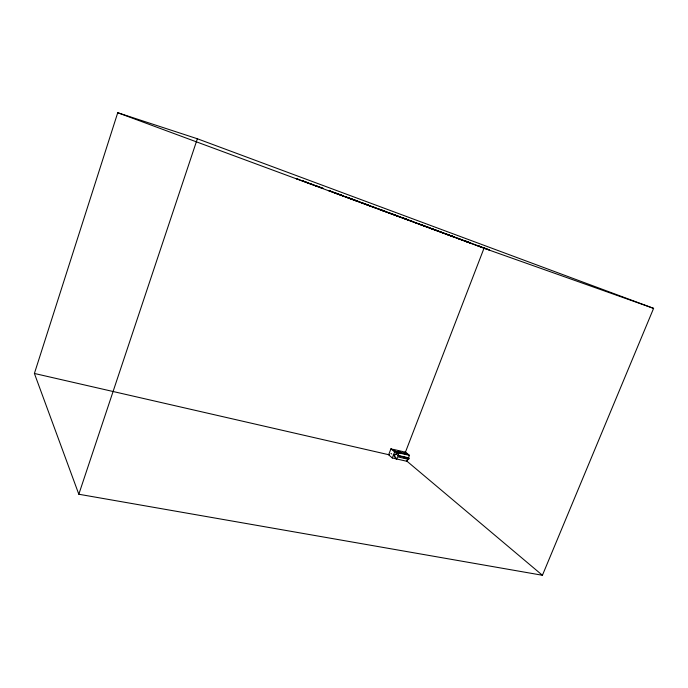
<?xml version="1.0" encoding="UTF-8"?>
<svg xmlns="http://www.w3.org/2000/svg" width="688" height="688" viewBox="0 0 688 688"><rect width="100%" height="100%" fill="white"/><g stroke="black" fill="none" stroke-linecap="round" stroke-linejoin="round"><path stroke-width="0.52" stroke-dasharray="3.44 2.58" d="M391.842 453.469L390.603 453.186L392.108 454.476"/><path stroke-width="1.03" d="M34.4 373.464L117.734 112.729L197.361 138.761L653.6 308.362L542.419 575.271L78.819 494.242L34.4 373.464L389.554 454.897M78.819 494.242L197.361 138.761M409.059 458.268L397.956 455.714L398.911 453.237L398.361 452.781L393.476 454.949L396.58 459.292L397.535 456.815L408.638 459.36L409.059 458.268L408.509 457.812L409.455 455.353L405.679 452.231L404.458 451.947L407.537 454.501L395.204 451.638L392.177 449.083L390.939 448.8L388.634 454.811L392.306 457.976L407.141 461.356L408.087 458.905L404.054 457.976M392.306 457.976L394.637 451.921L390.939 448.8M405.49 452.025L484.008 248.239L653.6 308.362M393.476 454.949L394.009 455.413L398.911 453.237M443.012 232.845L443.442 232.983L442.651 232.69M398.421 455.49L408.509 457.812M394.637 451.921L409.455 455.353M465.716 241.307L470.644 243.088L465.742 241.264M381.78 210.236L383.207 210.76L380.67 209.866L389.339 213.005M361.501 202.702L362.774 203.192M446.529 234.169L447.303 234.479M425.107 226.197L421.847 225.045L423.928 225.827M364.425 203.734L353.675 199.778L355.077 200.277M402.841 217.95L404.157 218.414M331.134 191.445L330.292 191.101M387.774 212.429L389.064 212.936M477.197 245.53L480.508 246.648M320.866 187.609L321.348 187.772L320.264 187.36M395.858 215.396L395.265 215.146M352.265 199.279L347.724 197.637L348.584 197.946M470.626 243.019L465.63 241.204M452.824 236.474L454.974 237.257L451.319 235.889M310.374 183.799L309.677 183.558L320.169 187.308M341.016 195.065L346.743 197.25M350.183 198.419L344.421 196.398M350.536 198.583L351.886 199.081L349.882 198.35M373.197 206.968L368.295 205.248L381.487 210.124M374.117 207.286L375.072 207.621M429.991 228.029L425.408 226.378M430.249 228.141L433.896 229.439M395.953 215.482L403.908 218.371M404.793 218.758L413.694 221.914L402.85 217.958M414.021 222.155L413.325 221.914L414.546 222.353M423.12 225.415L415.191 222.594M422.131 225.088L422.862 225.346M352.402 199.296L357.648 201.206M388.316 212.618L392.616 214.174M443.399 232.914L436.089 230.256M446.847 234.221L432.743 229.104M457.701 238.332L466.808 241.574L464.839 240.981M480.078 246.614L489.486 249.968L469.852 242.752M343.183 195.917L339.511 194.584M361.406 202.633L369.731 205.703L364.64 203.88M390.621 213.461L391.962 213.934M395.222 215.172L392.736 214.278M417.384 223.394L414.408 222.319M445.669 233.843L449.316 235.158M484.713 248.256L486.519 248.901M379.105 209.186L382.132 210.296M381.393 210.029L379.26 209.281L380.172 209.634M447.931 234.668L452.128 236.233M452.412 236.354L453.186 236.629L452.025 236.156M337.421 193.81L333.852 192.485L342.701 195.702L341.695 195.323M365.208 204.087L367.856 205.015L364.769 203.846M425.218 226.3L428.77 227.556L427.368 227.031M434.326 229.611L431.419 228.579L432.614 229.044M314.158 185.081L302.075 180.609L303.976 181.374M338.608 194.188L335.71 193.165L336.681 193.543M353.778 199.881L358.328 201.481M383.01 210.674L385.693 211.612M434.971 229.904L438.093 231.005L436.682 230.471M355.507 200.5L356.788 200.956L349.126 198.144M381.47 210.038L383.225 210.674M404.699 218.612L385.228 211.431M468.115 242.107L467.014 241.72M318.312 186.637L315.448 185.605L316.11 185.863M339.881 194.73L336.905 193.638M365.01 204.026L363.152 203.347M392.083 213.968L397.991 216.161L396.322 215.525M404.028 218.345L405.309 218.836M425.838 226.464L420.136 224.417L421.641 224.993M435.624 230.076L433.741 229.465M448.843 235.055L451.749 236.036M449.737 235.382L459.782 239.071M461.863 239.863L466.18 241.462M338.737 194.214L340.68 194.928M337.92 194.016L338.909 194.377M380.791 209.874L382.27 210.408M382.898 210.571L384.067 210.992M391.162 213.719L392.151 214.063M393.209 214.381L394.37 214.802M405.094 218.741L406.359 219.205M426.319 226.627L427.231 226.963M423.559 225.707L424.582 226.068M425.39 226.292L433.414 229.336M435.495 230.041L436.476 230.385M447.983 234.737L449.023 235.107M467.763 241.97L469.147 242.477M329.423 190.782L330.352 191.109M340.164 194.756L341.652 195.289M363.427 203.433L356.995 200.982M383.698 210.863L384.893 211.293M390.277 213.392L391.532 213.839M394.018 214.682L395.419 215.189M406.04 219.102L407.76 219.721M447.148 234.436L448.43 234.892M462.095 239.957L461.149 239.596M466.318 241.522L466.92 241.746M298.3 179.344L295.9 178.459L308.387 183.085L306.384 182.268M319.473 187.067L323.265 188.469L321.434 187.772M333.19 192.158L334.807 192.76L328.503 190.524L332.381 191.875M346.597 197.138L348.842 197.955M372.354 206.753L376.732 208.24M417.865 223.514L420.067 224.314M420.893 224.632L423.258 225.578M439.89 231.744L441.369 232.295M453.77 236.878L444.783 233.533L446.022 234.015M460.461 239.355L461.596 239.768M478.246 245.814L481.566 247.164M352.755 199.503L354.071 199.976M117.734 112.729L484.008 248.239M443.115 232.845L444.482 233.361M384.515 211.164L385.848 211.646M390.32 213.392L389.262 212.979M353.271 199.675L351.938 199.193L352.583 199.417M468.356 242.236L468.898 242.451M316.42 186.009L317.865 186.56M458.887 238.719L457.632 238.22L460.9 239.467M408.087 458.905L408.638 459.36M406.453 460.779L542.419 575.271M397.415 455.258L397.956 455.714M394.009 455.413L396.58 459.292M400.098 452.36L395.763 451.354L393.407 449.376L397.724 450.382L400.098 452.36M405.628 453.641L401.328 452.644L398.954 450.666L403.237 451.663L405.628 453.641"/></g></svg>
